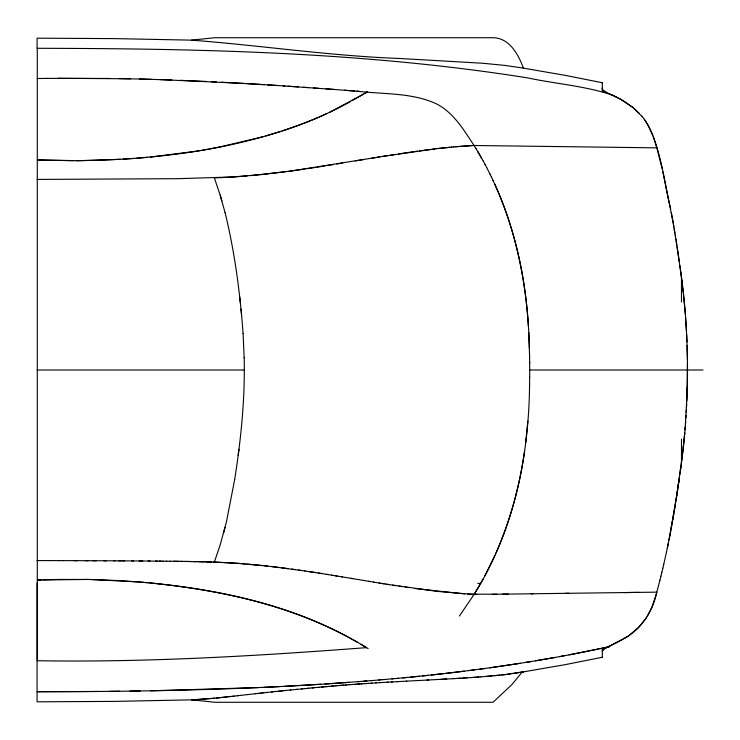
<?xml version="1.0" encoding="UTF-8"?>
<svg xmlns="http://www.w3.org/2000/svg" width="740" height="740" viewBox="0 0 740 740"><rect width="100%" height="100%" fill="white"/><g stroke="black" fill="none" stroke-linecap="round" stroke-linejoin="round"><path stroke-width="1.11" d="M611.74 94.905C584.785 85.877 555.574 83.851 527.805 77.922C365.726 52.078 201.095 48.627 37.287 48.294L37.287 660.727C144.272 662.485 251.184 656.297 357.827 648.286L366.522 647.648L361.092 644.429M602.295 88.171L602.443 89.596L603.516 90.706M602.286 88.587C601.62 91.094 611.647 94.665 604.728 91.492M529.673 377.298L529.701 369.621M244.163 357.79C245.153 398.582 240.981 439.32 234.673 479.576M529.572 384.606L529.673 377.039M685.185 427.812L687.127 393.07L687.451 362.952M529.572 384.449C528.943 453.259 515.114 523.226 480.713 583.425L477.735 583.361M687.127 393.07L687.284 387.288M686.831 401.043C688.552 359.89 686.933 318.57 681.485 277.731L681.485 301.948M686.563 406.686L686.702 403.864M686.258 412.319L686.415 409.507M685.897 418.082L686.091 415.131M685.481 423.983L685.693 421.032M685.009 429.885L685.249 426.934M527.833 421.171L525.65 443.047M684.685 433.585L685.203 427.748M684.759 432.845L683.288 447.58M684.149 439.347L684.713 433.501M684.167 439.255L682.918 450.836M683.575 445.008L682.225 456.562M682.955 450.521L681.207 464.313M238.188 455.331L238.964 449.254M680.375 470.409L682.234 456.506M681.059 465.34L679.801 474.488M680.92 466.367L677.553 489.991M679.487 476.652L677.997 486.911M678.599 482.813L678.904 480.76M678.645 482.628L676.943 494.089M524.623 450.845C519.785 485.995 510.295 520.534 495.985 553.021M677.701 488.964L677.082 493.071M676.471 497.169L677.452 490.75M676.767 495.115L672.068 523.707M676.157 499.223L676.841 494.81M676.212 498.871L668.979 539.996M234.673 479.557L226.514 521.515M674.519 509.444L674.852 507.409M673.493 515.558L673.844 513.523M672.79 519.637L673.141 517.593M672.42 521.691L670.56 531.875M671.319 527.805L671.689 525.77M669.774 535.945L670.662 531.311M669.876 535.418L667.323 548.09M668.248 543.595L666.472 552.133M666.546 551.753L663.78 564.195M662.901 567.987L663.78 564.195M661.939 572.029L662.846 568.209M660.949 576.062L661.893 572.214M226.514 521.534L220.169 544.936L214.341 562.113L189.819 561.503M659.951 580.095L660.913 576.21M659.923 580.206L656.51 593.258M223.526 533.299L225.062 527.435M656.408 593.628L652.079 606.828L647.167 616.549M494.884 555.472L484.82 575.988M483.405 578.643L474.053 594.498L459.429 616.004M480.316 584.119L476.995 589.734M476.579 590.437L474.053 594.498L471.38 594.525M646.187 618.085L638.787 627.243L628.491 635.854M627.844 636.298L609.76 646.002M623.987 638.75C641.284 629.065 652.81 611.37 656.805 592.148L565.379 593.332M366.55 91.945L367.123 91.991L366.633 92.278M365.986 92.667L352.12 100.677M365.292 93.092L367.123 91.991M363.442 94.183L329.781 112.212M623.237 639.203L615.671 643.217M350.196 101.741C328.597 113.683 305.777 123.33 282.319 130.962M614.237 643.902L611.471 645.206M608.826 646.427L603.627 649.211L602.295 651.163L603.424 649.369L607.364 647.13L569.079 654.854M609.603 646.066L608.271 646.732M608.946 646.381L610.408 645.687M326.812 113.608L319.273 117.013M317.747 117.669C241.656 149.572 158.147 159.803 76.183 160.7M280.636 131.498L265.762 135.966M262.848 136.771L220.724 146.751M605.921 647.435L609.769 646.603L608.567 646.714M604.478 647.75L600.149 648.666M602.295 657.268L565.064 664.668L522.19 672.087L512.006 684.463L493.043 702.279L214.674 702.279L192.308 699.837L114.293 701.39L37.083 701.825L37.083 582.99M598.706 648.971L591.491 650.46M590.039 650.756C528.175 663.308 465.562 671.976 402.717 677.877M220.104 146.881L215.118 147.852M214.498 147.972L208.8 149.036M559.477 656.639L564.278 655.751M207.524 149.267L202.371 150.165M554.667 657.509L535.418 660.829M201.086 150.387L195.897 151.247M355.274 160.941L364.025 159.479M379.49 156.935L291.532 170.94L263.061 174.409L233.997 176.916L177.73 178.682L37.083 179.422M336.793 164.03L342.685 163.059M371.813 158.194L375.652 157.565M377.28 157.278L387.15 155.687M381.674 156.556L436.415 148.722M326.923 165.631L332.852 164.678M525.511 662.448L530.599 661.625M195.249 151.349L150.192 157.056M390.433 155.141L394.799 154.457M324.934 165.954L316.97 167.203M520.423 663.262L489.843 667.795M398.592 153.892L413.771 151.644M314.972 167.518L306.943 168.729M37.083 48.294L37.083 38.175L114.293 38.61L191.567 40.145L214.674 37.722L493.043 37.722C509.471 37.888 518.509 54.64 523.411 68.145L565.064 75.332L602.295 82.732M304.926 169.025L288.693 171.319M512.487 673.604L523.411 671.855L504.985 674.593L480.963 676.887M415.658 151.376L417.554 151.117M419.441 150.858L421.328 150.608M479.631 669.182L484.737 668.498M510.804 673.844L507.335 674.297M423.215 150.35L430.763 149.397M285.289 171.773L250.694 175.621M469.41 670.514L474.516 669.857M464.295 671.162L445.998 673.363M505.549 674.519L501.859 674.954M432.65 149.166L434.537 148.934M436.017 148.74L449.596 147.315M239.779 695.489L247.78 694.573M438.173 148.49L451.483 147.14M237.281 695.766L240.287 695.424M247.604 694.601L255.883 693.667M233.637 696.173L237.79 695.711M232.453 696.312L234.044 696.127M443.047 673.705L431.263 675.01M231.287 696.442L232.786 696.266M255.282 693.732L259.028 693.315M229.039 696.682L231.537 696.414M258.741 693.352L260.276 693.177M260.184 693.186L261.636 693.029M230.131 696.562L227.791 696.821M261.525 693.047L263.107 692.871M262.774 692.908L275.252 691.567M226.542 696.96L227.855 696.812M266.067 692.548L267.556 692.381M225.293 697.089L226.745 696.932M224.044 697.228L225.645 697.052M499.953 675.167L494.005 675.777M271.506 691.965L272.755 691.826M428.321 675.324L422.42 675.935M224.562 697.173L221.399 697.505M222.435 697.395L223.489 697.284M275.16 691.576L278.999 691.179M278.259 691.252L280.247 691.049M221.538 697.487L218.365 697.811M279.822 691.086L282.745 690.79M281.385 690.929L285.233 690.54M220.289 697.616L216.413 698.005M419.469 676.24L410.617 677.119M284.539 690.605L286.482 690.411M286.121 690.448L290.913 689.967M290.228 690.032L305.5 688.542M295.741 689.486L297.36 689.329M217.791 697.876L212.787 698.357M301.457 688.931L302.697 688.811M407.666 677.405L397.408 678.367M305.195 688.57L308.784 688.228M307.692 688.33L313.927 687.747M214.526 698.19L195.147 699.67M451.104 147.149L453.361 146.964M312.086 687.913L318.912 687.284M147.501 157.306L136.66 158.221M391.895 678.867L398.481 678.265M318.718 687.303L328.884 686.405M211.779 698.449L210.021 698.606M491.934 675.971L485.459 676.536M453.259 146.955L457.561 146.576M393.042 678.765L384.319 679.533M321.401 687.062L323.898 686.84M325.406 686.702L336.358 685.767M455.239 146.797L469.401 145.715M382.025 679.727L385.318 679.44M378.732 680.005L382.136 679.718M331.372 686.184L333.86 685.971M209.152 698.68L207.468 698.819M379.953 679.903L371.221 680.624M247.188 175.926L229.456 177.202M335.507 685.841L341.344 685.36M372.155 680.55L357.975 681.67M338.883 685.555L343.832 685.157M206.645 698.884L205.036 699.013M459.004 146.483L474.053 145.493L656.805 147.852L662.096 168.581M363.525 681.244L366.855 680.976M342.278 685.286L346.329 684.962M345.673 685.018L349.067 684.75M358.983 681.596L324.897 684.001M348.818 684.768L352.952 684.463M204.249 699.078L191.567 699.855L194.528 699.707M133.949 158.434L123.034 159.174M352.471 684.491L358.706 684.038M480.917 676.887L470.927 677.59M355.422 684.278L356.236 684.213M478.956 677.035L472.934 677.461M349.095 682.336C245.282 689.902 141.146 691.706 37.083 691.706L98.975 691.465M357.587 684.121L359.529 683.982M359.289 684.001L361.99 683.806M360.99 683.88L368.224 683.39M364.459 683.64L366.337 683.51M367.799 683.418L371.98 683.14M471.26 677.572L466.154 677.896M371.203 683.196L376.281 682.872M320.864 684.26L284.539 686.341M375.744 682.9L379.666 682.659M466.903 677.849L458.856 678.34M469.761 145.697L470.825 145.632M379.509 682.668L381.396 682.558M381.35 682.558L383.274 682.447M462.879 678.099L464.896 677.979M383.043 682.456L388.075 682.16M456.839 678.46L460.854 678.219M120.306 159.34L78.329 160.682L37.287 159.979L73.408 160.71M228.734 177.239L220.233 177.665M387.039 682.225L392.681 681.901M452.538 678.691L455.359 678.534M454.822 678.571L458.125 678.377M471.186 145.613L472.259 145.549M391.423 681.975L398.065 681.605M443.843 679.172L452.806 678.682M397.269 681.642L406.723 681.142M426.999 680.079L443.297 679.209M440.874 679.338L446.72 679.024M472.61 145.53L474.035 145.456L476.005 148.62M406.279 681.161L428.645 679.986M279.387 686.6L263.94 687.331M258.787 687.562L150.544 690.799M219.78 177.683L214.341 177.887L220.159 195.055L225.062 212.565M41.912 579.846L37.287 580.021L88.791 579.457L137.215 581.816M43.456 579.799L55.722 579.466M57.248 579.438L88.772 579.457M129.916 691.123L140.23 690.975M37.287 78.533L47.712 78.385M502.497 594.165L533.142 593.758M531.107 593.795L568.903 593.286M467.81 594.137L496.873 594.229M492.276 594.294L508.288 594.091M623.783 592.574L639.193 592.379M47.684 78.385L109.964 78.449M471.843 594.525L476.949 594.47M109.289 691.364L119.603 691.252M58.016 78.274L130.619 78.81M37.083 370.019L244.311 370.019M703 370L529.701 370L529.664 362.212M37.083 560.578L48.23 560.596M48.035 560.596L59.367 560.624M58.987 560.624L63.076 560.633M62.641 560.633L77.237 560.67M74.213 560.661L88.171 560.707M85.341 560.698L106.394 560.781M92.75 560.726L96.459 560.735M103.868 560.772L114.978 560.818M113.673 560.818L120.953 560.855M118.678 560.846L124.588 560.874M122.378 560.865L133.468 560.929M131.868 560.92L150.026 561.049M139.129 560.966L142.764 560.994M148.24 561.04L157.278 561.114M155.622 561.096L160.904 561.142M159.313 561.124L162.994 561.16M162.717 561.16L166.685 561.198M166.334 561.198L170.367 561.235M169.95 561.235L185.074 561.429M173.567 561.271L178.997 561.336M180.801 561.364L182.604 561.392M184.408 561.42L188.746 561.484M186.212 561.447L192.409 561.558M119.186 78.57L151.247 79.328M193.427 561.577L197.025 561.651M198.82 561.688L204.212 561.817M92.204 579.522L119.427 580.613L148.009 582.741M139.481 78.995L171.847 80.003M206.007 561.864L211.39 562.012M213.185 562.067L222.12 562.418M159.831 79.578L243.849 83.426M214.341 562.113L237.485 563.325L267.723 566.1M180.338 80.318L206.164 81.446M191.567 40.145C260.979 45.473 329.985 55.879 399.637 58.479L482.628 63.242L505.281 65.444L523.411 68.145M211.279 81.696L216.395 81.946M223.896 562.502L239.843 563.491M221.519 82.214L264.402 84.656M474.053 594.498L437.164 591.38L386.271 584.184M247.132 83.629L284.946 85.979M267.621 84.878L277.842 85.535M282.957 85.868L334.138 89.466M288.073 86.21L298.312 86.904M303.428 87.255L308.552 87.616M313.668 87.977L318.783 88.347M464.692 593.933L414.659 588.494M326.026 88.856L359.723 91.409M344.378 90.234L354.608 91.02M356.837 91.187C383.033 94.332 410.885 92.472 435.527 103.397C453.232 111.981 463.61 129.639 474.035 145.465M241.601 563.621L245.116 563.908M138.621 581.927L144.263 582.408M246.864 564.047L262.534 565.545M145.669 582.528C215.275 589.29 285.881 603.359 347.902 637.01M149.674 582.898C225.756 590.317 302.669 607.78 368.15 648.629M264.263 565.721L278.018 567.312M271.552 566.544L305.065 571.002M281.431 567.737L288.23 568.625M291.615 569.088L294.992 569.55M298.359 570.022L301.716 570.512M405.224 587.125L408.378 587.597M304.76 570.956L315.619 572.594M308.404 571.493L328.264 574.591M398.925 586.173L402.079 586.654M392.607 585.192L395.771 585.682M318.376 573.019L321.678 573.537M326.396 574.296L331.742 575.156M383.098 583.666L389.397 584.683M331.548 575.119L337.07 576.025M379.046 583.009L384.226 583.851M334.822 575.655L342.38 576.904M373.552 582.102L379.925 583.148M341.344 576.728L352.934 578.662M363.423 580.419L370.361 581.575M368.65 581.288L373.857 582.158M351.075 578.347L363.95 580.502M610.065 94.137L612.618 95.303M609.917 94.063L607.753 93.055M611.86 94.96L615.736 96.792M612.877 95.432L613.923 95.923M614.459 96.172L619.907 98.938M616.087 96.968L619.371 98.651M619.861 98.901L620.99 99.521M620.333 99.151L621.517 99.817M349.918 638.102L357.411 642.302M621.267 99.669L632.635 107.263L641.996 116.337M621.924 100.039L623.885 101.195M604.571 91.399L603.775 90.891M624.541 101.593L632.996 107.559L639.517 113.562M642.015 116.365L644.327 119.297M644.309 119.27L648.37 125.486M645.058 120.296C661.218 146.927 663.41 179.358 670.727 209.069M475.95 148.546L481.601 158.101M477.818 151.626L483.359 161.264M483.238 161.079L485.079 164.437M648.971 126.558L652.948 135.383M484.968 164.299L486.744 167.601M486.68 167.536L489.991 174.103M489.954 173.965L491.591 177.424M491.499 177.165L493.164 180.763M493.007 180.366C514.309 226.015 525.428 275.955 528.369 326.127M494.477 183.576C518.055 235.024 528.082 291.745 529.396 348.068M653.365 136.512L656.805 147.852M220.159 195.055L221.889 200.864M225.062 212.565C234.747 252.183 240.075 292.781 243.071 333.416M662.901 171.985L673.224 222.916M671.356 212.454L676.018 239.954M673.567 224.942L673.909 226.977M674.251 229.002L674.917 233.063M675.241 235.098L675.565 237.124M675.888 239.159L678.043 253.367M676.203 241.194L676.832 245.264M677.1 247.003L678.645 257.428M678.154 254.153L679.227 261.479M678.682 257.77L680.032 267.214M679.995 266.983L680.171 268.232M679.81 265.54L680.763 272.468M680.375 269.601L681.226 275.854M680.68 271.876L681.004 274.17M680.939 273.661L681.457 277.519M681.327 276.575L683.27 292.18M681.808 280.229L681.938 281.228M682.447 285.178L682.502 285.668M239.695 296.842L240.389 302.938M683.455 293.836L685.305 313.704M241.027 309.024L241.619 315.12M685.573 317.22L686.461 331.279M243.071 333.379L244.163 357.809M528.749 332.611L529.572 355.385M686.646 334.795L686.951 341.834M687.072 345.349L687.414 359.427M529.553 354.802L529.673 362.693M681.485 439.19L681.485 462.26M602.295 82.63L602.295 91.14M602.295 648.86L602.295 657.379"/></g></svg>
